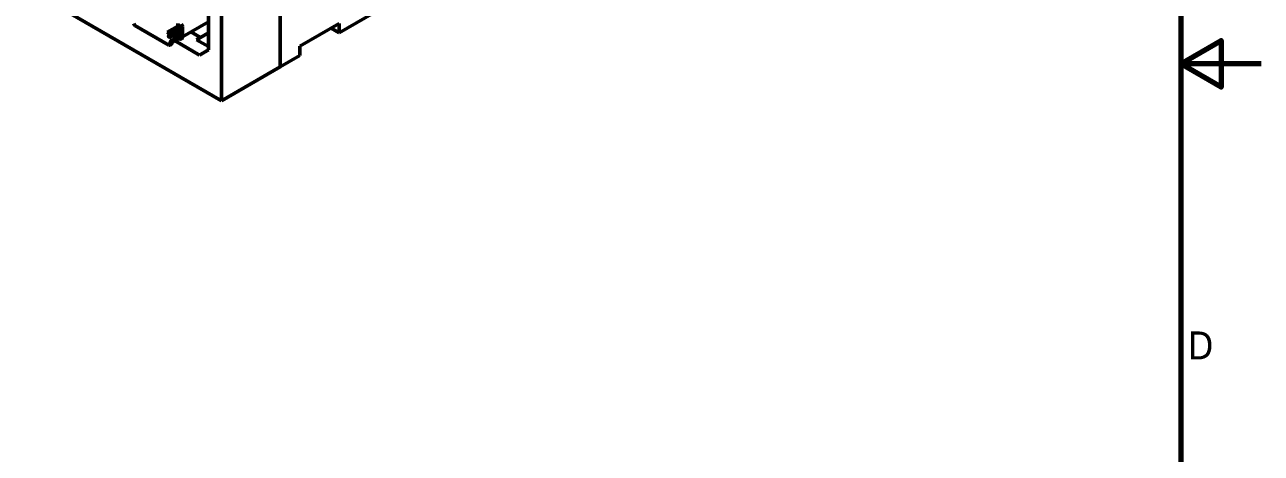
# Model space of a CAD drawing. Header units: millimetres. Extents: x 2121 to 4904, y 892 to 1933.
# Drawn here: x 3030 to 3348.1, y 1398.7 to 1508.9 of the extents above; entities that cross this region are included whole.
import ezdxf

# ---------------------------------------------------------------- set-up
doc = ezdxf.new("R2010")
doc.units = ezdxf.units.MM
doc.header["$LTSCALE"] = 1.8
doc.layers.add('경계(ISO)', color=7, linetype='Continuous', lineweight=70)
doc.layers.add('외형선(ISO)', color=7, linetype='Continuous', lineweight=50)
doc.styles.add('주 텍스트 (ISO)', font='')
doc.styles.get('주 텍스트 (ISO)').set_extended_font_data('Tahoma')

# ---------------------------------------------------------------- blocks, each defined once
blk = doc.blocks.new('경계 Default Border')
at = {"layer": '경계(ISO)', "flags": 128}
for points in [[(10, 10), (10, 410), (584, 410), (584, 10), (10, 10)], [(594, 210), (584, 210), (589, 212.89), (589, 207.11), (584, 210)]]:
    blk.add_lwpolyline(points, dxfattribs=at)
at = {"layer": '경계(ISO)', "insert": (584.86, 173.19), "char_height": 3.5, "attachment_point": 7, "style": '주 텍스트 (ISO)'}
blk.add_mtext('D', dxfattribs=at)

msp = doc.modelspace()

# ---------------------------------------------------------------- linework, layer by layer
at = {"layer": '외형선(ISO)', "color": 7}
for p, q in [((3080.568, 1693.462), (3080.568, 1489.338)), ((3184.008, 1549.059), (3110.873, 1506.834)), ((3080.568, 1489.338), (3035.111, 1515.582)), ((3095.72, 1498.086), (3095.72, 1517.332)), ((3095.72, 1498.086), (3095.72, 1516.166)), ((3077.235, 1511.15), (3077.235, 1502.402)), ((3058.345, 1508.701), (3067.082, 1503.656)), ((3069.348, 1508.521), (3066.628, 1506.951)), ((3069.348, 1509.167), (3069.348, 1505.668)), ((3069.557, 1508.876), (3069.86, 1508.701)), ((3070.163, 1505.376), (3070.163, 1508.176)), ((3070.568, 1505.785), (3077.235, 1509.634)), ((3070.568, 1505.61), (3070.568, 1508.409)), ((3100.771, 1503.335), (3110.873, 1509.167)), ((3110.873, 1506.834), (3108.852, 1508.001)), ((3110.873, 1509.167), (3110.873, 1506.834)), ((3066.628, 1506.951), (3066.881, 1506.805)), ((3067.582, 1506.394), (3066.875, 1506.802)), ((3067.082, 1506.105), (3067.582, 1506.394)), ((3067.201, 1505.707), (3067.588, 1505.93)), ((3068.188, 1506.044), (3067.689, 1505.755)), ((3067.891, 1505.056), (3068.026, 1504.977)), ((3067.891, 1504.589), (3067.891, 1505.056)), ((3068.026, 1504.977), (3069.348, 1505.74)), ((3068.895, 1505.636), (3068.188, 1506.044)), ((3069.709, 1505.289), (3068.312, 1504.482)), ((3074.962, 1501.09), (3068.699, 1504.706)), ((3068.9, 1505.639), (3069.036, 1505.56)), ((3068.9, 1505.639), (3068.9, 1505.639)), ((3069.557, 1505.376), (3069.86, 1505.201)), ((3070.075, 1505.18), (3070.479, 1505.413)), ((3072.739, 1507.038), (3075.214, 1505.61)), ((3074.204, 1505.026), (3077.235, 1506.776)), ((3077.235, 1503.277), (3074.204, 1505.026)), ((3067.701, 1503.868), (3067.297, 1503.635)), ((3067.386, 1503.831), (3067.386, 1504.181)), ((3067.79, 1504.064), (3067.79, 1504.414)), ((3068.026, 1504.511), (3067.891, 1504.589)), ((3077.235, 1502.402), (3074.962, 1501.09)), ((3100.771, 1501.002), (3100.771, 1503.335)), ((3100.771, 1501.002), (3095.72, 1498.086)), ((3095.72, 1498.086), (3080.568, 1489.338))]:
    msp.add_line(p, q, dxfattribs=at)
for centre, major_axis, start_param, end_param in [((3058.345, 1509.051), (-0.214, 0.371), 0.7853982, 2.3561945), ((3069.86, 1508.351), (-0.214, 0.371), 3.9269908, 5.4977871), ((3070.264, 1508.584), (0.214, -0.371), 0.7853982, 2.3561945), ((3067.386, 1505.93), (-0.429, 0), 5.4977871, 8.6393798), ((3067.891, 1504.472), (-0.357, -0.619), 3.9269908, 5.4977871), ((3070.062, 1505.668), (-0.714, 0), 0, 0.7853982), ((3069.86, 1505.551), (0.214, -0.371), 5.4977871, 7.0685835), ((3070.264, 1505.785), (0.214, -0.371), 0, 0.7853982), ((3067.082, 1504.006), (0.214, -0.371), 5.4977871, 7.0685835), ((3067.487, 1504.239), (0.214, -0.371), 0, 0.7853982), ((3067.891, 1504.472), (0.071, 0.124), 0.7853982, 2.3561945), ((3068.026, 1504.977), (0.286, -0.495), 5.4977871, 6.2831853)]:
    msp.add_ellipse(centre, major_axis=major_axis, ratio=0.5773503, start_param=start_param, end_param=end_param, dxfattribs=at)
for points, knots in [([(3066.881, 1506.805), (3067.245, 1507.002), (3067.606, 1507.197), (3067.965, 1507.398), (3068.043, 1507.441), (3068.119, 1507.485), (3068.196, 1507.529), (3068.452, 1507.674), (3068.708, 1507.823), (3068.964, 1507.976), (3068.994, 1507.993), (3069.024, 1508.011), (3069.053, 1508.029), (3069.152, 1508.088), (3069.25, 1508.147), (3069.348, 1508.207)], [0.00129651, 0.00129651, 0.00129651, 0.00129651, 0.24903164, 0.24903164, 0.24903164, 0.30213972, 0.30213972, 0.30213972, 0.4789093, 0.4789093, 0.4789093, 0.49935443, 0.49935443, 0.49935443, 0.56727859, 0.56727859, 0.56727859, 0.56727859]), ([(3067.582, 1506.394), (3067.982, 1506.637), (3068.378, 1506.878), (3068.917, 1507.222), (3069.008, 1507.281), (3069.103, 1507.342)], [-0.99888466, -0.99888466, -0.99888466, -0.99888466, -0.75, -0.75, -0.70022842, -0.70022842, -0.70022842, -0.70022842]), ([(3069.103, 1507.342), (3069.121, 1507.354), (3069.14, 1507.365), (3069.188, 1507.387), (3069.216, 1507.398), (3069.279, 1507.415), (3069.313, 1507.422), (3069.348, 1507.427)], [0.000000997, 0.000000997, 0.000000997, 0.000000997, 0.005353774, 0.005353774, 0.012151615, 0.012151615, 0.019584908, 0.019584908, 0.019584908, 0.019584908]), ([(3069.103, 1506.875), (3069.121, 1506.887), (3069.14, 1506.897), (3069.188, 1506.919), (3069.216, 1506.93), (3069.279, 1506.948), (3069.313, 1506.955), (3069.348, 1506.959)], [0.000001, 0.000001, 0.000001, 0.000001, 0.005342632, 0.005342632, 0.012135695, 0.012135695, 0.019583958, 0.019583958, 0.019583958, 0.019583958])]:
    msp.add_open_spline(points, degree=3, knots=knots, dxfattribs=at)
for points in [[(3069.103, 1506.875), (3068.537, 1506.508), (3068.062, 1506.219), (3067.588, 1505.93)], [(3069.348, 1506.761), (3068.934, 1506.497), (3068.563, 1506.272), (3068.188, 1506.044)], [(3069.349, 1505.948), (3069.2, 1505.845), (3069.05, 1505.742), (3068.9, 1505.639)]]:
    msp.add_open_spline(points, degree=3, dxfattribs=at)

# ---------------------------------------------------------------- block references
at = {"color": 7, "xscale": 2.0655, "yscale": 2.0655, "zscale": 2.0655}
msp.add_blockref('경계 Default Border', (2121.178, 1065.062), dxfattribs=at)

doc.saveas('drawing.dxf')
